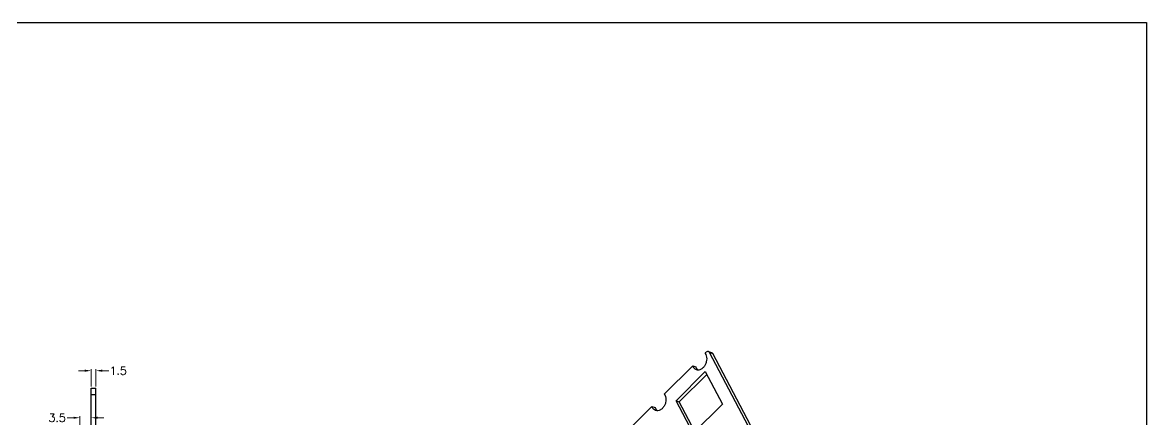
# Model space of a CAD drawing. Header units: millimetres. Extents: x 1236 to 3247, y -1329 to 363.
# Drawn here: x 1695.2 to 2046.3, y 239.2 to 363.2 of the extents above; entities that cross this region are included whole.
import ezdxf

# ---------------------------------------------------------------- set-up
doc = ezdxf.new("R2010")
doc.units = ezdxf.units.MM
doc.header["$LTSCALE"] = 30.734
doc.header["$PDMODE"] = 3
doc.header["$PDSIZE"] = 8
doc.layers.get('0').update_dxf_attribs({"linetype": 'CONTINUOUS'})
doc.layers.get('Defpoints').update_dxf_attribs({"linetype": 'CONTINUOUS'})
doc.layers.add('dim', color=82, linetype='CONTINUOUS', lineweight=9)
doc.styles.add('ROMANC', font='romanc.shx', dxfattribs={"bigfont": 'gbcbig.shx'})
doc.dimstyles.new('YanXiu', dxfattribs={"dimtxt": 2.5, "dimasz": 2.2, "dimexe": 0.66, "dimexo": 0.66, "dimgap": 0.66, "dimtad": 0, "dimdsep": 46, "dimtxsty": 'ROMANC', "dimcen": 0, "dimclrd": 256, "dimclre": 131, "dimclrt": 42, "dimazin": 2, "dimtfac": 1, "dimtofl": 0, "dimtmove": 0, "dimatfit": 3, "dimfxl": 1, "dimlwd": 5, "dimlwe": 5, "dimarcsym": 0})

# ---------------------------------------------------------------- blocks, each defined once
blk = doc.blocks.new('*D2')
at = {"layer": 'Defpoints', "color": 0}
for p in [(1718.17, 254.44), (1716.67, 249.01), (1718.17, 249.01)]:
    blk.add_point(p, dxfattribs=at)
at = {"layer": 'dim', "lineweight": 5}
for p, q in [((1714.67, 254.44), (1712.67, 254.44)), ((1720.17, 254.44), (1722.17, 254.44))]:
    blk.add_line(p, q, dxfattribs=at)
at = {"layer": 'dim', "color": 131, "lineweight": 5}
for p, q in [((1716.67, 249.51), (1716.67, 254.94)), ((1718.17, 249.51), (1718.17, 254.94))]:
    blk.add_line(p, q, dxfattribs=at)
at = {"layer": 'dim'}
for points in [[(1714.67, 254.78), (1714.67, 254.11), (1716.67, 254.44)], [(1720.17, 254.78), (1720.17, 254.11), (1718.17, 254.44)]]:
    blk.add_solid(points, dxfattribs=at)
at = {"layer": 'dim', "color": 42, "insert": (1725.11, 254.44), "char_height": 2.5, "attachment_point": 5, "style": 'ROMANC'}
blk.add_mtext('1.5', dxfattribs=at)
blk = doc.blocks.new('*D5')
at = {"layer": 'Defpoints', "color": 0}
for p in [(1713.17, 239.75), (1713.17, 226.84), (1716.67, 226.84)]:
    blk.add_point(p, dxfattribs=at)
at = {"layer": 'dim', "lineweight": 5}
for p, q in [((1711.17, 239.75), (1709.17, 239.75)), ((1718.67, 239.75), (1720.67, 239.75))]:
    blk.add_line(p, q, dxfattribs=at)
at = {"layer": 'dim', "color": 131, "lineweight": 5}
for p, q in [((1713.17, 227.34), (1713.17, 240.25)), ((1716.67, 227.34), (1716.67, 240.25))]:
    blk.add_line(p, q, dxfattribs=at)
at = {"layer": 'dim'}
for points in [[(1711.17, 240.08), (1711.17, 239.42), (1713.17, 239.75)], [(1718.67, 240.08), (1718.67, 239.42), (1716.67, 239.75)]]:
    blk.add_solid(points, dxfattribs=at)
at = {"layer": 'dim', "color": 42, "insert": (1706.06, 239.75), "char_height": 2.5, "attachment_point": 5, "style": 'ROMANC'}
blk.add_mtext('3.5', dxfattribs=at)

msp = doc.modelspace()

# ---------------------------------------------------------------- linework, layer by layer
at = {"color": 7, "linetype": 'Continuous'}
for p, q in [((1908.437, 259.839), (1908.81, 260.212)), ((1909.516, 260.433), (1910.499, 260.097)), ((1958.005, 168.9), (1909.844, 260.138)), ((1909.844, 260.138), (1910.827, 259.802)), ((1958.988, 168.564), (1910.827, 259.802)), ((1895.711, 247.112), (1904.577, 255.978)), ((1899.367, 245.045), (1908.486, 254.163)), ((1900.35, 244.709), (1908.941, 253.3)), ((1904.577, 255.978), (1905.56, 255.643)), ((1908.486, 254.163), (1913.844, 244.012)), ((1716.674, 120.172), (1716.674, 249.006)), ((1716.674, 249.006), (1718.174, 249.006)), ((1716.674, 247.006), (1718.174, 247.006)), ((1718.174, 120.172), (1718.174, 249.006)), ((1706.52, 57.921), (1891.851, 243.252)), ((1891.851, 243.252), (1892.834, 242.917)), ((1904.726, 234.894), (1899.367, 245.045)), ((1899.367, 245.045), (1900.35, 244.709)), ((1905.253, 235.421), (1900.35, 244.709)), ((1913.844, 244.012), (1904.726, 234.894))]:
    msp.add_line(p, q, dxfattribs=at)
msp.add_lwpolyline([(1235.555, 363.154), (2046.339, 363.154), (2046.339, -194.995), (1235.555, -194.995)], close=True)
for points, knots in [([(1908.437, 259.839), (1908.792, 259.384), (1909.031, 258.425), (1908.87, 257.193), (1908.514, 256.257), (1907.96, 255.463), (1907.261, 254.89), (1906.481, 254.606), (1905.948, 254.652), (1905.716, 254.731)], [0, 0, 0, 0, 0.2424632, 0.3810866, 0.5223429, 0.6587212, 0.7842153, 0.896701, 1, 1, 1, 1]), ([(1909.516, 260.433), (1909.404, 260.471), (1909.127, 260.463), (1908.908, 260.309), (1908.81, 260.212)], [0, 0, 0, 0, 0.4635113, 1, 1, 1, 1]), ([(1909.844, 260.138), (1909.826, 260.173), (1909.747, 260.299), (1909.62, 260.398), (1909.516, 260.433)], [0, 0, 0, 0, 0.2661412, 1, 1, 1, 1]), ([(1910.499, 260.097), (1910.533, 260.085), (1910.67, 260.023), (1910.774, 259.902), (1910.827, 259.802)], [0, 0, 0, 0, 0.241165, 1, 1, 1, 1]), ([(1905.716, 254.731), (1905.456, 254.82), (1904.956, 255.164), (1904.674, 255.691), (1904.577, 255.978)], [0, 0, 0, 0, 0.4746376, 1, 1, 1, 1]), ([(1905.56, 255.643), (1905.583, 255.573), (1905.684, 255.311), (1905.831, 255.066), (1905.965, 254.907)], [0, 0, 0, 0, 0.2604951, 1, 1, 1, 1]), ([(1905.965, 254.907), (1905.988, 254.879), (1906.084, 254.772), (1906.193, 254.676), (1906.279, 254.613)], [0, 0, 0, 0, 0.2549953, 1, 1, 1, 1]), ([(1895.711, 247.112), (1896.065, 246.658), (1896.305, 245.699), (1896.144, 244.467), (1895.788, 243.531), (1895.233, 242.737), (1894.535, 242.164), (1893.755, 241.879), (1893.222, 241.926), (1892.99, 242.005)], [0, 0, 0, 0, 0.2424632, 0.3810866, 0.5223429, 0.6587212, 0.7842153, 0.896701, 1, 1, 1, 1]), ([(1892.99, 242.005), (1892.73, 242.093), (1892.229, 242.438), (1891.948, 242.964), (1891.851, 243.252)], [0, 0, 0, 0, 0.4746376, 1, 1, 1, 1]), ([(1892.834, 242.917), (1892.857, 242.847), (1892.958, 242.585), (1893.105, 242.34), (1893.238, 242.181)], [0, 0, 0, 0, 0.2604951, 1, 1, 1, 1]), ([(1893.238, 242.181), (1893.262, 242.153), (1893.358, 242.046), (1893.467, 241.95), (1893.553, 241.887)], [0, 0, 0, 0, 0.2549953, 1, 1, 1, 1])]:
    msp.add_open_spline(points, degree=3, knots=knots, dxfattribs=at)

# ---------------------------------------------------------------- dimensions: what is measured, and where the dimension line sits
at = {"layer": 'dim'}
for base, p1, p2, picture, middle in [((1718.174, 254.442), (1716.674, 249.006), (1718.174, 249.006), '*D2', (1725.114, 254.442)), ((1713.174, 239.751), (1716.674, 226.839), (1713.174, 226.838), '*D5', (1706.055, 239.751))]:
    dim = msp.add_linear_dim(base=base, p1=p1, p2=p2, dimstyle='YanXiu', override={"dimasz": 2, "dimexe": 0.49975, "dimexo": 0.49975, "dimgap": 0.49975}, dxfattribs=at)
    dim.commit()
    dim.dimension.update_dxf_attribs({"geometry": picture, "text_midpoint": middle})

doc.saveas('drawing.dxf')
